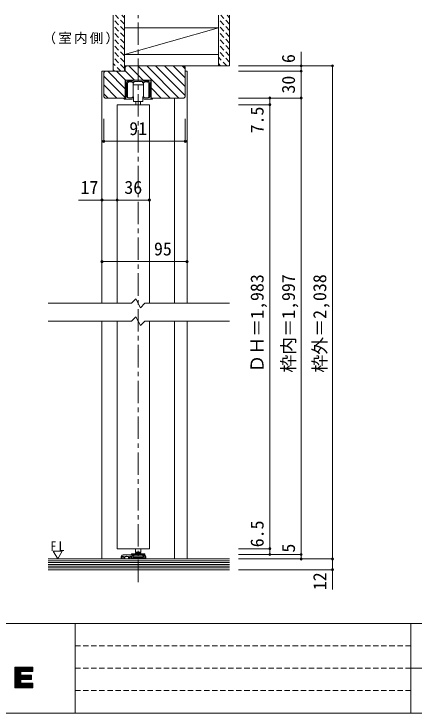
# Model space of a CAD drawing. Units: millimetres on the paper, with parts at other scales. Extents: x -197 to 281, y -138 to 137.
# Drawn here: x -70.9 to 18.5, y -138 to 18.1 of the extents above; entities that cross this region are included whole.
import ezdxf
from ezdxf.enums import TextEntityAlignment as Align

# ---------------------------------------------------------------- set-up
doc = ezdxf.new("R2010")
doc.units = ezdxf.units.MM
doc.header["$PDMODE"] = 32
doc.header["$PDSIZE"] = 0.5
doc.linetypes.add('CHAIN1', pattern=[8, 5, -1, 1, -1])
doc.linetypes.add('DASHED1', pattern=[1.8, 1.2, -0.6])
for name, color, linetype, lineweight in [('0-0_補助線', 7, 'Continuous', 9), ('0-1_通り芯', 4, 'CHAIN1', 9), ('0-3_仕上げ', 2, 'Continuous', 9), ('0-4_枠', 7, 'Continuous', 9), ('0-6_扉', 2, 'Continuous', 9), ('0-A_文字', 3, 'Continuous', 9), ('0-B_寸法', 7, 'Continuous', 9), ('0-C_ハッチ', 4, 'DASHED1', 9), ('F-0_補助線', 7, 'Continuous', 9), ('F-1_枠', 7, 'Continuous', 9)]:
    doc.layers.add(name, color=color, linetype=linetype, lineweight=lineweight)
doc.styles.add('ＭＳ ゴシック', font='')
doc.styles.get('ＭＳ ゴシック').set_extended_font_data('MS Gothic')

# ---------------------------------------------------------------- blocks, each defined once
blk = doc.blocks.new('04')
at = {"layer": '0-0_補助線', "lineweight": 18}
for p, q in [((-2.785, 2.066), (-2.785, -1.734)), ((-2.585, 2.266), (-2.385, 2.266)), ((-2.545, 1.766), (-2.545, -1.353)), ((-2.385, 2.266), (-2.385, 2.246)), ((-2.345, 1.966), (-1.405, 1.966)), ((-1.085, 2.266), (1.115, 2.266)), ((-1.015, 1.646), (-1.039, 1.646)), ((-1.021, 1.646), (-1.015, 1.646)), ((-0.975, 1.966), (-0.085, 1.966)), ((-0.975, 1.686), (-0.975, 1.966)), ((-0.085, 1.966), (0.015, 2.066)), ((1.068, 1.646), (1.045, 1.646)), ((1.605, 1.966), (1.435, 1.966)), ((1.605, 1.966), (2.375, 1.966)), ((2.575, 1.766), (2.575, -1.353)), ((2.815, 2.066), (2.815, -1.734)), ((-3.185, -1.874), (-3.185, -1.794)), ((-2.785, -1.734), (-3.125, -1.734)), ((-1.305, -1.974), (-3.085, -1.974)), ((-2.185, -1.713), (-1.745, -1.713)), ((-1.105, -1.637), (-1.105, -1.774)), ((-0.484, -2.513), (-0.484, -2.543)), ((-0.484, -2.543), (-0.484, -3.234)), ((0.516, -2.513), (0.516, -2.543)), ((0.516, -2.543), (0.516, -3.234)), ((1.135, -1.637), (1.135, -1.774)), ((3.115, -1.974), (1.335, -1.974)), ((1.775, -1.713), (2.215, -1.713)), ((2.815, -1.734), (3.155, -1.734)), ((3.215, -1.794), (3.215, -1.874))]:
    blk.add_line(p, q, dxfattribs=at)
at = {"layer": '0-0_補助線'}
for p, q in [((-2.344, 1.687), (-2.344, 0.837)), ((-1.144, 1.287), (-1.144, 1.687)), ((1.176, 1.687), (1.176, 1.287)), ((2.376, 0.837), (2.376, 1.687)), ((-2.344, 1.047), (-2.344, -0.073)), ((-2.344, 0.647), (-2.344, 0.837)), ((-2.344, -0.473), (-2.344, 0.647)), ((-1.145, 1.19), (-1.045, 1.19)), ((-1.144, 1.287), (-1.144, 0.837)), ((-1.144, 0.837), (-1.144, 0.647)), ((-1.144, 0.647), (-1.144, -0.473)), ((-0.945, 1.19), (-1.045, 1.19)), ((-0.945, 1.19), (-1.045, 1.19)), ((0.015, 1.19), (-0.945, 1.19)), ((0.015, 1.19), (-0.945, 1.19)), ((0.015, 1.19), (0.975, 1.19)), ((0.015, 1.19), (0.975, 1.19)), ((0.975, 1.19), (1.075, 1.19)), ((0.975, 1.19), (1.075, 1.19)), ((1.175, 1.19), (1.075, 1.19)), ((1.176, 0.837), (1.176, 1.287)), ((1.176, 0.647), (1.176, 0.837)), ((1.176, -0.473), (1.176, 0.647)), ((2.376, 0.837), (2.376, 0.647)), ((2.376, 0.647), (2.376, -0.473)), ((-2.344, -0.663), (-2.344, -0.473)), ((-2.344, -0.663), (-2.344, -1.513)), ((-1.045, -1.45), (-1.145, -1.45)), ((-1.144, -0.473), (-1.144, -0.663)), ((-1.144, -1.113), (-1.144, -0.663)), ((-1.144, -1.513), (-1.144, -1.113)), ((-1.045, -1.71), (-1.045, -1.45)), ((-1.045, -1.45), (-1.045, -1.71)), ((1.075, -1.45), (1.175, -1.45)), ((1.075, -1.71), (1.075, -1.45)), ((1.075, -1.45), (1.075, -1.71)), ((1.176, -0.663), (1.176, -0.473)), ((1.176, -0.663), (1.176, -1.113)), ((1.176, -1.113), (1.176, -1.513)), ((2.376, -0.473), (2.376, -0.663)), ((2.376, -1.513), (2.376, -0.663)), ((-1.045, -2.41), (-1.045, -1.71)), ((-0.945, -2.51), (-0.585, -2.51)), ((-0.585, -2.51), (0.015, -2.51)), ((-0.485, -2.51), (0.015, -2.51)), ((0.515, -2.51), (0.015, -2.51)), ((0.615, -2.51), (0.015, -2.51)), ((0.975, -2.51), (0.615, -2.51)), ((1.075, -2.41), (1.075, -1.71))]:
    blk.add_line(p, q, dxfattribs=at)
at = {"layer": '0-0_補助線', "lineweight": 18}
for points in [[(-2.325, 2.186), (-1.085, 2.186), (-1.085, 2.266)], [(0.015, 2.066), (0.115, 1.966), (1.005, 1.966), (1.005, 1.686)], [(1.115, 2.266), (1.115, 2.186), (2.355, 2.186)], [(2.415, 2.246), (2.415, 2.266), (2.615, 2.266)]]:
    blk.add_lwpolyline(points, dxfattribs=at)
for centre, radius, start, end in [((-2.585, 2.066), 0.2, 90, 180), ((-2.345, 1.766), 0.2, 90, 180), ((-2.325, 2.246), 0.06, 180, 270), ((-1.405, 1.616), 0.35, 7.76643, 90), ((-1.039, 1.666), 0.02, 187.76643, 270), ((-1.015, 1.686), 0.04, 270, 0), ((1.045, 1.686), 0.04, 180, 270), ((1.068, 1.666), 0.02, 270, 352.23357), ((1.435, 1.616), 0.35, 90, 172.23357), ((2.355, 2.246), 0.06, 270, 0), ((2.375, 1.766), 0.2, 0, 90), ((2.615, 2.066), 0.2, 0, 90), ((-2.185, -1.353), 0.36, 180, 270), ((-1.185, -1.637), 0.08, 0, 121.23293), ((1.215, -1.637), 0.08, 58.76707, 180), ((2.215, -1.353), 0.36, 270, 0), ((-3.125, -1.794), 0.06, 90, 180), ((-3.085, -1.874), 0.1, 180, 270), ((-1.745, -0.713), 1, 270, 301.23293), ((-1.305, -1.774), 0.2, 270, 0), ((1.335, -1.774), 0.2, 180, 270), ((1.775, -0.713), 1, 238.76707, 270), ((3.115, -1.874), 0.1, 270, 0), ((3.155, -1.794), 0.06, 0, 90)]:
    blk.add_arc(centre, radius, start, end, dxfattribs=at)
at = {"layer": '0-0_補助線'}
for centre, radius, start, end in [((-1.744, 0.887), 1, 53.1301, 126.8699), ((1.776, 0.887), 1, 53.1301, 126.8699), ((-1.744, -0.713), 1, 233.1301, 306.8699), ((1.776, -0.713), 1, 233.1301, 306.8699), ((-0.945, -2.41), 0.1, 180, 270), ((0.975, -2.41), 0.1, 270, 0)]:
    blk.add_arc(centre, radius, start, end, dxfattribs=at)
blk = doc.blocks.new('03')
at = {"layer": '0-0_補助線'}
for p, q in [((-1.466, -0.07), (-1.466, 0.07)), ((-1.366, 0.17), (0.634, 0.17)), ((-0.566, 1.281), (-0.566, 0.474)), ((-0.566, 0.474), (0.634, 0.474)), ((-0.316, 0.43), (-0.566, 0.474)), ((-0.466, 0.37), (-0.566, 0.27)), ((-0.566, 0.17), (-0.566, 0.27)), ((0.634, 0.27), (-0.566, 0.27)), ((-0.466, 0.37), (0.534, 0.37)), ((-0.316, 0.43), (0.384, 0.43)), ((-0.316, 0.43), (-0.316, 0.37)), ((0.384, 0.43), (0.634, 0.474)), ((0.384, 0.43), (0.384, 0.37)), ((0.634, 0.27), (0.534, 0.37)), ((0.634, 0.474), (0.634, 1.281)), ((0.634, 0.27), (0.634, 0.17)), ((0.634, 0.17), (1.434, 0.17)), ((1.534, 0.07), (1.534, -0.07)), ((-1.466, -0.07), (-1.292, -0.07)), ((-1.292, -0.07), (-1.002, -0.116)), ((-1.002, -0.116), (-0.976, -0.12)), ((-0.976, -0.35), (-0.976, -0.12)), ((-0.976, -0.123), (1.044, -0.123)), ((-0.976, -0.39), (1.044, -0.39)), ((-0.966, -0.69), (1.034, -0.69)), ((1.044, -0.12), (1.36, -0.07)), ((1.044, -0.12), (1.044, -0.35)), ((1.36, -0.07), (1.534, -0.07))]:
    blk.add_line(p, q, dxfattribs=at)
for points in [[(-1.126, -0.53), (-1.126, -0.39), (-1.016, -0.39)], [(-1.016, -0.39), (-0.976, -0.39), (-0.976, -0.35)], [(1.044, -0.35), (1.044, -0.39), (1.084, -0.39)], [(1.084, -0.39), (1.194, -0.39), (1.194, -0.53)]]:
    blk.add_lwpolyline(points, dxfattribs=at)
for centre, radius, start, end in [((-1.366, 0.07), 0.1, 90, 180), ((1.434, 0.07), 0.1, 0, 90), ((-0.966, -0.53), 0.16, 180, 270), ((1.034, -0.53), 0.16, 270, 0)]:
    blk.add_arc(centre, radius, start, end, dxfattribs=at)

msp = doc.modelspace()

# ---------------------------------------------------------------- linework, layer by layer
at = {"layer": '0-0_補助線'}
msp.add_line((-41.88, -102.72), (-41.88, -102.82), dxfattribs=at)
at = {"layer": '0-1_通り芯'}
msp.add_line((-43.1, -108.794), (-43.1, 17.85), dxfattribs=at)
at = {"layer": '0-3_仕上げ'}
for p, q in [((-48.7, 5.35), (-48.7, 17.85)), ((-46.2, 5.35), (-46.2, 17.85)), ((-25.2, 6.55), (-25.2, 17.85)), ((-22.7, 6.55), (-22.7, 17.85)), ((-46.2, 15.05), (-25.2, 15.05)), ((-46.2, 9.05), (-25.2, 9.05)), ((-46.2, 6.55), (-22.7, 6.55)), ((-22.7, -103.6), (-63.2, -103.6)), ((-63.2, -106), (-22.7, -106))]:
    msp.add_line(p, q, dxfattribs=at)
at = {"layer": '0-3_仕上げ', "color": 7}
for p, q in [((-25.2, 15.05), (-46.2, 9.05)), ((-63.2, -104), (-22.7, -104)), ((-63.2, -104.4), (-22.7, -104.4)), ((-63.2, -104.8), (-22.7, -104.8)), ((-63.2, -105.2), (-22.7, -105.2)), ((-63.2, -105.6), (-22.7, -105.6))]:
    msp.add_line(p, q, dxfattribs=at)
at = {"layer": '0-4_枠', "color": 3}
for p, q in [((-45.7, 6.55), (-46, 6.25)), ((-50.5, 5.35), (-50.8, 5.05)), ((-46, 3.35), (-40.2, 3.35)), ((-40.2, 3.35), (-40.2, -0.65)), ((-40.2, -0.65), (-32.9, -0.65)), ((-32.9, -0.65), (-32.6, -0.35))]:
    msp.add_line(p, q, dxfattribs=at)
at = {"layer": '0-4_枠', "color": 4}
for p, q in [((-51.2, -46.477), (-51.2, 5.35)), ((-50.5, 5.35), (-51.2, 5.35)), ((-32.6, 5.35), (-32.2, 5.35)), ((-32.2, -46.477), (-32.2, 5.35)), ((-35, -46.477), (-35, -0.65)), ((-51.2, -103.6), (-51.2, -50.477)), ((-35, -103.6), (-35, -50.477)), ((-32.2, -103.6), (-32.2, -50.477))]:
    msp.add_line(p, q, dxfattribs=at)
at = {"layer": '0-4_枠'}
for p, q in [((-46.5, -102.66), (-45.76, -102.66)), ((-45.7, -102.72), (-45.76, -102.66)), ((-45.7, -102.72), (-45.64, -102.66)), ((-44.38, -102.66), (-45.64, -102.66)), ((-45.063, -103.172), (-44.863, -102.972)), ((-44.76, -103.015), (-44.76, -103.4)), ((-44.54, -102.92), (-44.54, -103.32)), ((-44.36, -102.86), (-44.48, -102.86)), ((-44.32, -102.72), (-44.32, -102.82)), ((-41.88, -102.72), (-41.88, -102.82)), ((-41.84, -102.86), (-41.72, -102.86)), ((-41.66, -102.92), (-41.66, -103.32)), ((-46.9, -103.6), (-46.9, -103.06)), ((-46.9, -103.6), (-46.7, -103.6)), ((-46.7, -103.6), (-46.7, -103.051)), ((-46.32, -103.6), (-46.1, -103.6)), ((-46.1, -103.6), (-46.1, -103.08)), ((-46.08, -103.06), (-45.32, -103.06)), ((-45.3, -103.6), (-45.3, -103.08)), ((-45.3, -103.6), (-45.08, -103.6)), ((-45.08, -103.6), (-45.08, -103.215)), ((-44.56, -103.6), (-41.42, -103.6)), ((-44.44, -103.42), (-43.16, -103.42)), ((-43.1, -103.48), (-43.16, -103.42)), ((-41.42, -103.06), (-41.42, -103.6))]:
    msp.add_line(p, q, dxfattribs=at)
at = {"layer": '0-4_枠', "color": 3}
for points in [[(-46, 6.25), (-46, 5.35), (-50.5, 5.35)], [(-32.6, -0.35), (-32.6, 6.25), (-32.9, 6.55), (-45.7, 6.55)], [(-50.8, 5.05), (-50.8, -0.35), (-50.5, -0.65)], [(-50.5, -0.65), (-46, -0.65), (-46, 3.35)]]:
    msp.add_lwpolyline(points, dxfattribs=at)
at = {"layer": '0-4_枠'}
for points in [[(-46.32, -103.6), (-46.32, -103.19), (-46.529, -102.981)], [(-43.1, -103.48), (-43.04, -103.42), (-41.76, -103.42)]]:
    msp.add_lwpolyline(points, dxfattribs=at)
for centre, radius, start, end in [((-46.5, -103.06), 0.4, 90, 180), ((-46.6, -103.051), 0.1, 45, 180), ((-44.82, -103.015), 0.06, 360, 135), ((-44.48, -102.92), 0.06, 90, 180), ((-44.38, -102.72), 0.06, 360, 90), ((-44.36, -102.82), 0.04, 270, 360), ((-41.82, -102.72), 0.06, 90, 180), ((-41.84, -102.82), 0.04, 180, 270), ((-41.82, -103.06), 0.4, 360, 90), ((-41.72, -102.92), 0.06, 0, 90), ((-46.08, -103.08), 0.02, 90, 180), ((-45.32, -103.08), 0.02, 0, 90), ((-45.02, -103.215), 0.06, 135, 180), ((-44.56, -103.4), 0.2, 180, 270), ((-44.44, -103.32), 0.1, 180, 270), ((-41.76, -103.32), 0.1, 270, 0)]:
    msp.add_arc(centre, radius, start, end, dxfattribs=at)
at = {"layer": '0-6_扉', "color": 6}
for p, q in [((-40.6, -46.477), (-40.6, -2.15)), ((-47.8, -101.3), (-47.8, -50.477)), ((-40.6, -101.3), (-40.6, -50.477)), ((-47.8, -101.3), (-40.6, -101.3))]:
    msp.add_line(p, q, dxfattribs=at)
at = {"layer": '0-6_扉'}
for p, q in [((-44.6, -46.477), (-63.2, -46.477)), ((-22.7, -46.477), (-41.6, -46.477)), ((-63.2, -50.477), (-44.6, -50.477)), ((-41.6, -50.477), (-22.7, -50.477))]:
    msp.add_line(p, q, dxfattribs=at)
at = {"layer": '0-6_扉', "color": 6}
msp.add_lwpolyline([(-47.8, -46.477), (-47.8, -2.15), (-40.6, -2.15)], dxfattribs=at)
at = {"layer": '0-6_扉'}
for points in [[(-41.6, -46.477), (-42.6, -47.477), (-43.6, -45.477), (-44.6, -46.477)], [(-44.6, -50.477), (-43.6, -49.477), (-42.6, -51.477), (-41.6, -50.477)]]:
    msp.add_lwpolyline(points, dxfattribs=at)
at = {"layer": '0-A_文字', "color": 7}
msp.add_line((-62.087, -101.837), (-61.087, -103.569), dxfattribs=at)
msp.add_lwpolyline([(-62.087, -101.837), (-60.087, -101.837), (-61.087, -103.569)], dxfattribs=at)
at = {"layer": '0-B_寸法', "color": 4}
for p, q in [((-6.7, 9.638), (-6.7, 5.35)), ((0.3, -103.6), (0.3, 6.55)), ((-6.7, 5.35), (-20.7, 5.35)), ((-6.7, 5.35), (-6.7, -0.65)), ((-13.7, -0.65), (-20.7, -0.65)), ((-13.7, -0.65), (-13.7, -2.15)), ((-6.7, -0.65), (-13.7, -0.65)), ((-6.7, -0.65), (-6.7, -102.6)), ((-13.7, -2.15), (-20.7, -2.15)), ((-13.7, -2.15), (-13.7, -101.3)), ((-50.8, -10.313), (-50.8, -5.313)), ((-32.6, -10.313), (-32.6, -5.313)), ((-50.8, -10.313), (-32.6, -10.313)), ((-56.461, -23.438), (-47.8, -23.438)), ((-47.8, -23.438), (-40.6, -23.438)), ((-51.2, -37.18), (-32.2, -37.18)), ((-13.7, -101.3), (-20.7, -101.3)), ((-13.7, -101.3), (-13.7, -102.6)), ((-13.7, -102.6), (-20.7, -102.6)), ((-6.7, -102.6), (-13.7, -102.6)), ((-6.7, -102.6), (-6.7, -103.6)), ((0.3, -110.379), (0.3, -103.6)), ((0.3, -106), (-20.7, -106))]:
    msp.add_line(p, q, dxfattribs=at)
for points in [[(0.3, 6.55), (-6.7, 6.55), (-20.7, 6.55)], [(0.3, -103.6), (-6.7, -103.6), (-20.7, -103.6)]]:
    msp.add_lwpolyline(points, dxfattribs=at)
at = {"layer": '0-B_寸法'}
for p in [(-6.7, 6.55), (0.3, 6.55), (-6.7, 5.35), (-13.7, -0.65), (-6.7, -0.65), (-13.7, -2.15), (-50.8, -10.313), (-32.6, -10.313), (-51.2, -23.438), (-47.8, -23.438), (-40.6, -23.438), (-51.2, -37.18), (-32.2, -37.18), (-13.7, -101.3), (-13.7, -102.6), (-6.7, -102.6), (-6.7, -103.6), (0.3, -103.6), (0.3, -106)]:
    msp.add_point(p, dxfattribs=at)
at = {"layer": '0-C_ハッチ'}
for p, q in [((-46.2, 15.877), (-48.173, 17.85)), ((-46.2, 17.291), (-46.759, 17.85)), ((-22.7, 15.877), (-24.673, 17.85)), ((-22.7, 17.291), (-23.259, 17.85)), ((-46.2, 14.462), (-48.7, 16.962)), ((-22.7, 14.462), (-25.2, 16.962)), ((-46.2, 13.048), (-48.7, 15.548)), ((-46.2, 11.634), (-48.7, 14.134)), ((-22.7, 13.048), (-25.2, 15.548)), ((-22.7, 11.634), (-25.2, 14.134)), ((-46.2, 10.22), (-48.7, 12.72)), ((-22.7, 10.22), (-25.2, 12.72)), ((-46.2, 8.806), (-48.7, 11.306)), ((-22.7, 8.806), (-25.2, 11.306)), ((-46.2, 7.391), (-48.7, 9.891)), ((-22.7, 7.391), (-25.2, 9.891)), ((-46.2, 5.977), (-48.7, 8.477)), ((-23.273, 6.55), (-25.2, 8.477)), ((-46.987, 5.35), (-48.7, 7.063)), ((-24.687, 6.55), (-25.2, 7.063)), ((-48.401, 5.35), (-48.7, 5.649))]:
    msp.add_line(p, q, dxfattribs=at)
at = {"layer": '0-C_ハッチ', "linetype": 'Continuous'}
for p, q in [((-41.964, 3.35), (-45.164, 6.55)), ((-35.984, -0.65), (-43.184, 6.55)), ((-34.004, -0.65), (-41.204, 6.55)), ((-32.6, -0.074), (-39.224, 6.55)), ((-32.6, 1.906), (-37.245, 6.55)), ((-32.6, 3.885), (-35.265, 6.55)), ((-32.6, 5.865), (-33.285, 6.55)), ((-45.98, 1.426), (-49.904, 5.35)), ((-45.924, 3.35), (-47.924, 5.35)), ((-43.944, 3.35), (-46, 5.406)), ((-45.98, -0.554), (-50.8, 4.266)), ((-47.864, -0.65), (-50.8, 2.286)), ((-37.964, -0.65), (-40.22, 1.606)), ((-49.844, -0.65), (-50.8, 0.307))]:
    msp.add_line(p, q, dxfattribs=at)
at = {"layer": 'F-0_補助線', "color": 3, "lineweight": 18}
msp.add_line((-197.2, -118), (197.8, -118), dxfattribs=at)
at = {"layer": 'F-0_補助線', "color": 2, "linetype": 'DASHED1', "lineweight": 18}
for p, q in [((17.8, -123), (-57.2, -123)), ((17.8, -128), (-57.2, -128)), ((17.8, -133), (-57.2, -133))]:
    msp.add_line(p, q, dxfattribs=at)
at = {"layer": 'F-0_補助線'}
for p, q in [((-70.68, -127.729), (-70.68, -132.346)), ((-70.58, -127.729), (-70.58, -132.346)), ((-70.481, -127.729), (-70.481, -132.346)), ((-70.381, -127.729), (-70.381, -132.346)), ((-70.281, -127.729), (-70.281, -132.346)), ((-70.181, -127.729), (-70.181, -132.346)), ((-70.082, -127.729), (-70.082, -132.346)), ((-69.982, -127.729), (-69.982, -132.346)), ((-69.882, -127.729), (-69.882, -132.346)), ((-69.782, -127.729), (-69.782, -132.346)), ((-69.683, -127.729), (-69.683, -132.346)), ((-69.583, -127.729), (-69.583, -132.346)), ((-69.483, -127.729), (-69.483, -132.346)), ((-69.383, -127.729), (-69.383, -132.346)), ((-69.284, -127.729), (-69.284, -128.744)), ((-69.184, -127.729), (-69.184, -128.744)), ((-69.084, -127.729), (-69.084, -128.744)), ((-68.984, -127.729), (-68.984, -128.744)), ((-68.885, -127.729), (-68.885, -128.744)), ((-68.785, -127.729), (-68.785, -128.744)), ((-68.685, -127.729), (-68.685, -128.744)), ((-68.586, -127.729), (-68.586, -128.744)), ((-68.486, -127.729), (-68.486, -128.744)), ((-68.386, -127.729), (-68.386, -128.744)), ((-68.286, -127.729), (-68.286, -128.744)), ((-68.187, -127.729), (-68.187, -128.744)), ((-68.087, -127.729), (-68.087, -128.744)), ((-67.987, -127.729), (-67.987, -128.744)), ((-67.887, -127.729), (-67.887, -128.744)), ((-67.788, -127.729), (-67.788, -128.744)), ((-67.688, -127.729), (-67.688, -128.744)), ((-67.588, -127.729), (-67.588, -128.744)), ((-67.488, -127.729), (-67.488, -128.744)), ((-67.389, -127.729), (-67.389, -128.744)), ((-67.289, -127.729), (-67.289, -128.744)), ((-67.189, -127.729), (-67.189, -128.744)), ((-67.09, -127.729), (-67.09, -128.744)), ((-66.99, -127.729), (-66.99, -128.744)), ((-66.89, -127.729), (-66.89, -128.744)), ((-66.79, -127.729), (-66.79, -128.744)), ((-66.691, -127.729), (-66.691, -128.744)), ((-69.284, -129.533), (-69.284, -130.548)), ((-69.184, -129.533), (-69.184, -130.548)), ((-69.084, -129.533), (-69.084, -130.548)), ((-68.984, -129.533), (-68.984, -130.548)), ((-68.885, -129.533), (-68.885, -130.548)), ((-68.785, -129.533), (-68.785, -130.548)), ((-68.685, -129.533), (-68.685, -130.548)), ((-68.586, -129.533), (-68.586, -130.548)), ((-68.486, -129.533), (-68.486, -130.548)), ((-68.386, -129.533), (-68.386, -130.548)), ((-68.286, -129.533), (-68.286, -130.548)), ((-68.187, -129.533), (-68.187, -130.548)), ((-68.087, -129.533), (-68.087, -130.548)), ((-67.987, -129.533), (-67.987, -130.548)), ((-67.887, -129.533), (-67.887, -130.548)), ((-67.788, -129.533), (-67.788, -130.548)), ((-67.688, -129.533), (-67.688, -130.548)), ((-67.588, -129.533), (-67.588, -130.548)), ((-67.488, -129.533), (-67.488, -130.548)), ((-67.389, -129.533), (-67.389, -130.548)), ((-67.289, -129.533), (-67.289, -130.548)), ((-67.189, -129.533), (-67.189, -130.548)), ((-67.09, -129.533), (-67.09, -130.548)), ((-66.99, -129.533), (-66.99, -130.548)), ((-69.284, -131.329), (-69.284, -132.346)), ((-69.184, -131.329), (-69.184, -132.346)), ((-69.084, -131.329), (-69.084, -132.346)), ((-68.984, -131.329), (-68.984, -132.346)), ((-68.885, -131.329), (-68.885, -132.346)), ((-68.785, -131.329), (-68.785, -132.346)), ((-68.685, -131.329), (-68.685, -132.346)), ((-68.586, -131.329), (-68.586, -132.346)), ((-68.486, -131.329), (-68.486, -132.346)), ((-68.386, -131.329), (-68.386, -132.346)), ((-68.286, -131.329), (-68.286, -132.346)), ((-68.187, -131.329), (-68.187, -132.346)), ((-68.087, -131.329), (-68.087, -132.346)), ((-67.987, -131.329), (-67.987, -132.346)), ((-67.887, -131.329), (-67.887, -132.346)), ((-67.788, -131.329), (-67.788, -132.346)), ((-67.688, -131.329), (-67.688, -132.346)), ((-67.588, -131.329), (-67.588, -132.346)), ((-67.488, -131.329), (-67.488, -132.346)), ((-67.389, -131.329), (-67.389, -132.346)), ((-67.289, -131.329), (-67.289, -132.346)), ((-67.189, -131.329), (-67.189, -132.346)), ((-67.09, -131.329), (-67.09, -132.346)), ((-66.99, -131.329), (-66.99, -132.346)), ((-66.89, -131.329), (-66.89, -132.346)), ((-66.79, -131.329), (-66.79, -132.346)), ((-66.691, -131.329), (-66.691, -132.346))]:
    msp.add_line(p, q, dxfattribs=at)
at = {"layer": 'F-0_補助線', "color": 3, "lineweight": 18}
msp.add_lwpolyline([(-197.2, 137), (197.8, 137), (197.8, -138), (-197.2, -138)], close=True, dxfattribs=at)
at = {"layer": 'F-0_補助線', "color": 2, "lineweight": 18}
for points in [[(-112.2, -118), (-57.2, -118), (-57.2, -138), (-112.2, -138)], [(17.8, -118), (57.8, -118), (57.8, -128), (17.8, -128)], [(17.8, -128), (57.8, -128), (57.8, -138), (17.8, -138)]]:
    msp.add_lwpolyline(points, close=True, dxfattribs=at)
at = {"layer": 'F-1_枠'}
msp.add_lwpolyline([(-66.639, -128.744), (-66.639, -127.729), (-70.68, -127.729), (-70.68, -132.346), (-66.639, -132.346), (-66.639, -131.329), (-69.333, -131.329), (-69.333, -130.548), (-66.928, -130.548), (-66.928, -129.533), (-69.333, -129.533), (-69.333, -128.744)], close=True, dxfattribs=at)

# ---------------------------------------------------------------- block references
at = {"layer": '0-0_補助線'}
for name, p in [('04', (-43.115, 1.084)), ('03', (-43.134, -102.581))]:
    msp.add_blockref(name, p, dxfattribs=at)

# ---------------------------------------------------------------- texts
at = {"layer": '0-A_文字', "color": 7, "char_height": 2.199, "attachment_point": 7, "style": 'ＭＳ ゴシック'}
for s, insert in [('\\T1.17;（室内側）', (-64.45, 11.35)), ('\\T1.36;\\W0.9;FL', (-62.712, -101.837))]:
    msp.add_mtext(s, dxfattribs=dict(at, insert=insert))
at = {"layer": '0-B_寸法', "style": 'ＭＳ ゴシック'}
for s, p in [('6', (-7.2, 7.171)), ('30', (-7.2, 0.35)), ('7.5', (-14.2, -8.544)), ('ＤＨ＝1,983', (-14.2, -61.977)), ('枠内＝1,997', (-7.2, -61.977)), ('枠外＝2,038', (-0.2, -61.977)), ('6.5', (-14.2, -100.981)), ('5', (-7.2, -102.17)), ('12', (-0.2, -110.566))]:
    msp.add_text(s, height=2.933, rotation=90, dxfattribs=at).set_placement(p, align=Align.BOTTOM_LEFT)
for s, p in [('91', (-45.1, -9.813)), ('17', (-55.989, -22.938)), ('36', (-46.2, -22.938)), ('95', (-39.582, -36.68))]:
    msp.add_text(s, height=2.933, dxfattribs=at).set_placement(p, align=Align.BOTTOM_LEFT)

doc.saveas('drawing.dxf')
